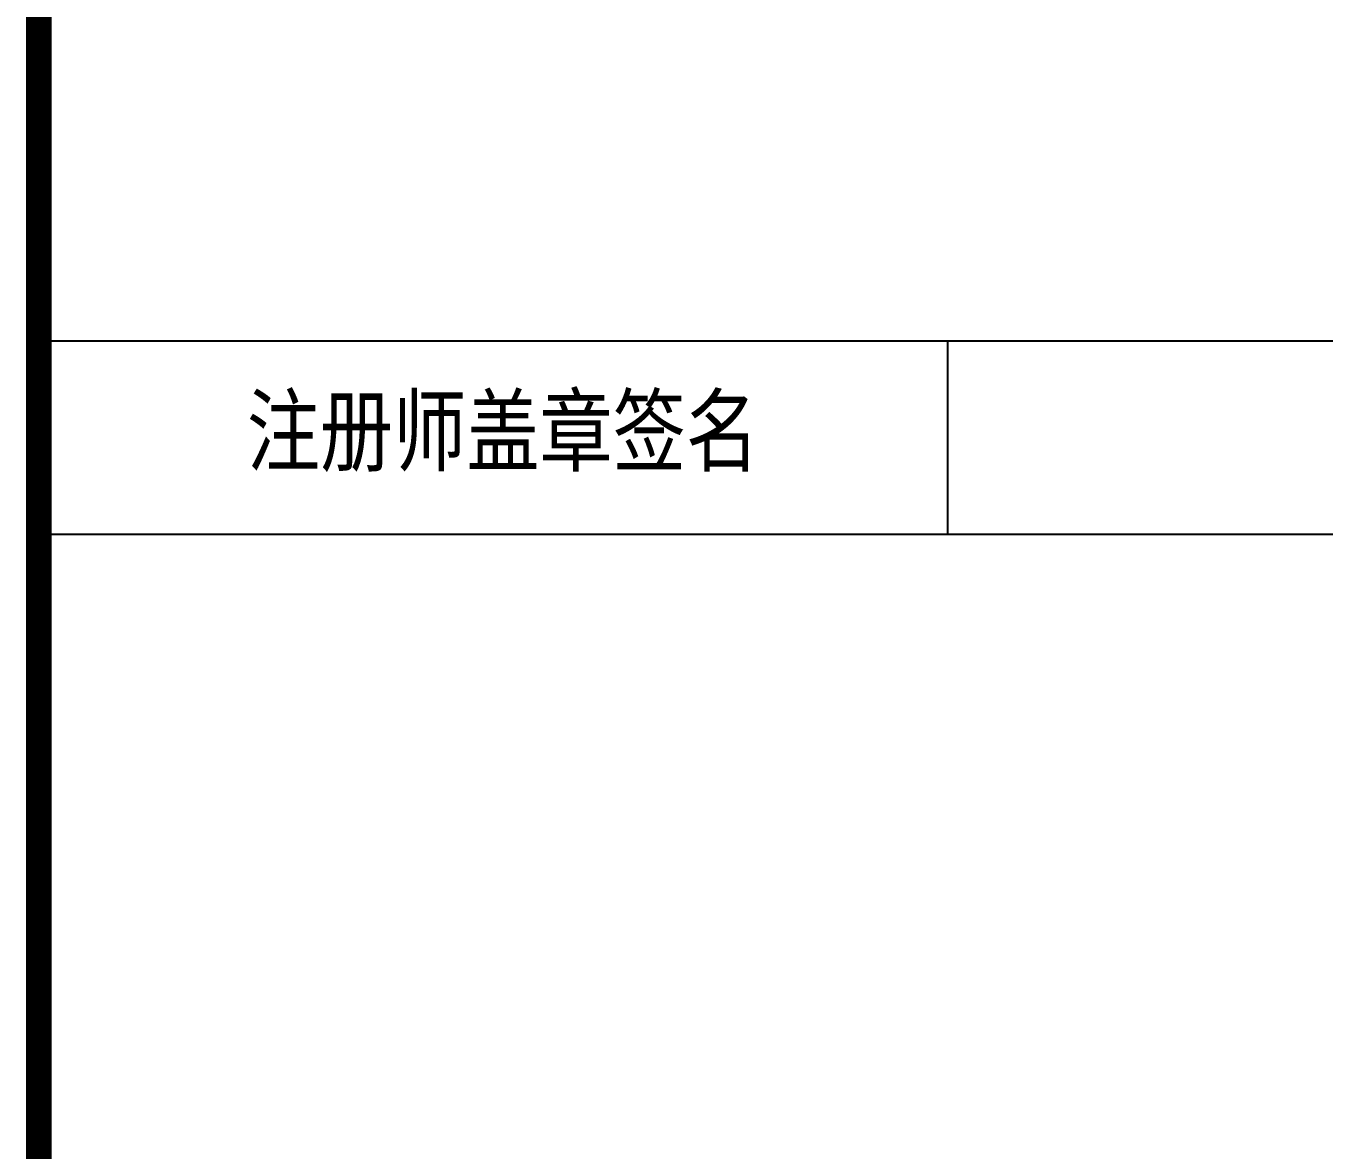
# Model space of a CAD drawing. Header units: metres. Extents: x 497246 to 997717, y 2998582 to 5998198.
# Drawn here: x 498034.58 to 498059.75, y 2999020.75 to 2999042.55 of the extents above; entities that cross this region are included whole.
import ezdxf

# ---------------------------------------------------------------- set-up
doc = ezdxf.new("R2010")
doc.units = ezdxf.units.M
doc.header["$LTSCALE"] = 1000
doc.layers.add('A0h$0$z_图框', color=7, linetype='CONTINUOUS')
doc.styles.add('A0h$0$中文仿宋', font='simfang.ttf', dxfattribs={"width": 0.8, "height": 2.5})

# ---------------------------------------------------------------- blocks, each defined once
blk = doc.blocks.new('A0h$0$TK-A2-CN')
at = {"layer": 'A0h$0$z_图框'}
for p, q in [((-79.5, 327.5), (0, 327.5)), ((-44.266, 327.5), (-44.266, 320)), ((-79.5, 320), (0, 320))]:
    blk.add_line(p, q, dxfattribs=at)
at = {"layer": 'A0h$0$z_图框', "const_width": 1}
blk.add_lwpolyline([(-79.5, 400), (0, 400), (0, 0), (-79.5, 0)], close=True, dxfattribs=at)
at = {"layer": 'A0h$0$z_图框', "insert": (-61.508, 323.862), "char_height": 2.6, "attachment_point": 5, "style": 'A0h$0$中文仿宋'}
blk.add_mtext_dynamic_manual_height_columns('注册师盖章签名', width=36.54505, gutter_width=12.5, heights=[0], dxfattribs=at)
blk = doc.blocks.new('A0h$0$图签A2-CN')
at = {"layer": 'A0h$0$z_图框'}
blk.add_blockref('A0h$0$TK-A2-CN', (0.456, 0), dxfattribs=at)

msp = doc.modelspace()

# ---------------------------------------------------------------- block references
at = {"layer": 'A0h$0$z_图框', "xscale": 0.5, "yscale": 0.5, "zscale": 0.5}
msp.add_blockref('A0h$0$图签A2-CN', (498074.355, 2998872.692), dxfattribs=at)

doc.saveas('drawing.dxf')
